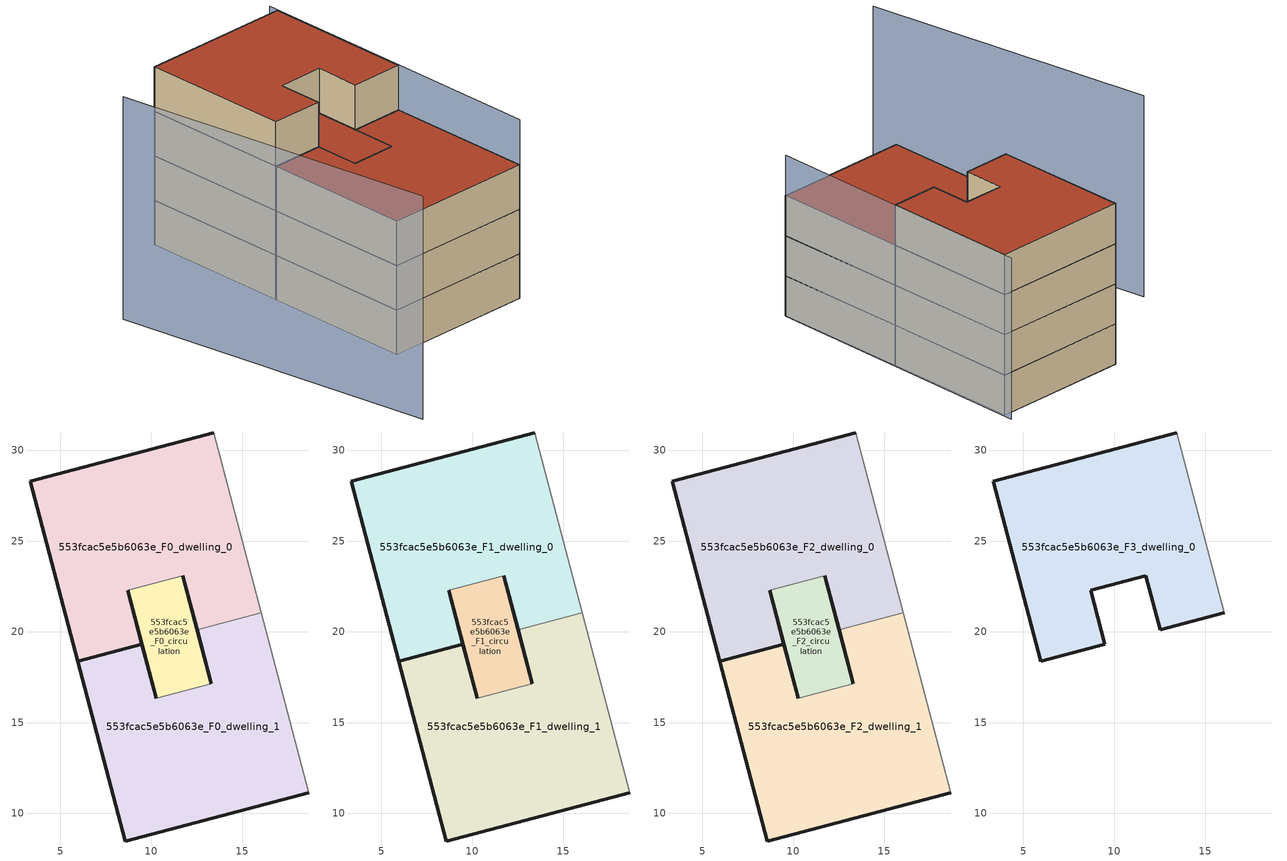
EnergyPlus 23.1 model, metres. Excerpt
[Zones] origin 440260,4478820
553fcac5e5b6063e_F0_dwelling_0
 floor ground (EU_floor_Construction): 16.07,21.05 13.46,30.96 3.34,28.29 5.95,18.39 9.49,19.32 8.71,22.29 11.74,23.09 12.52,20.12 z0
 wall outside (EU_wall_Construction): 12.52,20.12 11.74,23.09 / 8.71,22.29 9.49,19.32 5.95,18.39 3.34,28.29 13.46,30.96 z0:3
 wall adiabatic (EU_wall_Construction): 13.46,30.96 16.07,21.05 z0:3
 wall to 553fcac5e5b6063e_F0_dwelling_1 (EU_wall_Construction): 16.06,21.05 12.52,20.12 z0:3
 wall to 553fcac5e5b6063e_F0_circulation (EU_wall_Construction): 11.74,23.09 8.7,22.29 z0:3
553fcac5e5b6063e_F0_dwelling_1
 floor ground (EU_floor_Construction): 18.67,11.15 16.07,21.05 12.52,20.12 13.31,17.15 10.27,16.35 9.49,19.32 5.95,18.39 8.56,8.48 z0
 wall outside (EU_wall_Construction): 13.31,17.15 12.52,20.12 / 18.67,11.15 8.56,8.48 5.95,18.39 9.49,19.32 10.27,16.35 z0:3
 wall adiabatic (EU_wall_Construction): 16.07,21.05 18.67,11.15 z0:3
 wall to 553fcac5e5b6063e_F0_circulation (EU_wall_Construction): 10.27,16.35 13.31,17.15 z0:3
553fcac5e5b6063e_F0_circulation
 floor ground (EU_floor_Construction): 13.31,17.15 11.74,23.09 8.71,22.29 10.27,16.35 z0
 wall outside (EU_wall_Construction): 11.74,23.09 13.31,17.15 / 10.27,16.35 8.71,22.29 z0:3
553fcac5e5b6063e_F1_dwelling_0
 floor to 553fcac5e5b6063e_F0_dwelling_0 (EU_floor_Construction): 16.06,21.05 13.46,30.96 3.34,28.29 5.95,18.39 9.49,19.32 8.7,22.29 11.74,23.09 12.52,20.12 z3
 wall outside (EU_wall_Construction): 12.52,20.12 11.74,23.09 / 8.71,22.29 9.49,19.32 5.95,18.39 3.34,28.29 13.46,30.96 z3:6
 wall adiabatic (EU_wall_Construction): 13.46,30.96 16.07,21.05 z3:6
 wall to 553fcac5e5b6063e_F1_dwelling_1 (EU_wall_Construction): 16.06,21.05 12.52,20.12 z3:6
 wall to 553fcac5e5b6063e_F1_circulation (EU_wall_Construction): 11.74,23.09 8.7,22.29 z3:6
553fcac5e5b6063e_F1_dwelling_1
 floor to 553fcac5e5b6063e_F0_dwelling_1 (EU_floor_Construction): 18.67,11.15 16.06,21.05 12.52,20.12 13.31,17.15 10.27,16.35 9.49,19.32 5.95,18.39 8.56,8.48 z3
 wall outside (EU_wall_Construction): 13.31,17.15 12.52,20.12 / 18.67,11.15 8.56,8.48 5.95,18.39 9.49,19.32 10.27,16.35 z3:6
 wall adiabatic (EU_wall_Construction): 16.07,21.05 18.67,11.15 z3:6
 wall to 553fcac5e5b6063e_F1_circulation (EU_wall_Construction): 10.27,16.35 13.31,17.15 z3:6
553fcac5e5b6063e_F1_circulation
 floor to 553fcac5e5b6063e_F0_circulation (EU_floor_Construction): 13.31,17.15 11.74,23.09 8.7,22.29 10.27,16.35 z3
 wall outside (EU_wall_Construction): 11.74,23.09 13.31,17.15 / 10.27,16.35 8.71,22.29 z3:6
553fcac5e5b6063e_F2_dwelling_0
 floor to 553fcac5e5b6063e_F1_dwelling_0 (EU_floor_Construction): 16.06,21.05 13.46,30.96 3.34,28.29 5.95,18.39 9.49,19.32 8.7,22.29 11.74,23.09 12.52,20.12 z6
 wall outside (EU_wall_Construction): 12.52,20.12 11.74,23.09 / 8.71,22.29 9.49,19.32 5.95,18.39 3.34,28.29 13.46,30.96 z6:9
 wall adiabatic (EU_wall_Construction): 13.46,30.96 16.07,21.05 z6:9
 wall to 553fcac5e5b6063e_F2_dwelling_1 (EU_wall_Construction): 16.06,21.05 12.52,20.12 z6:9
 wall to 553fcac5e5b6063e_F2_circulation (EU_wall_Construction): 11.74,23.09 8.7,22.29 z6:9
553fcac5e5b6063e_F2_dwelling_1
 floor to 553fcac5e5b6063e_F1_dwelling_1 (EU_floor_Construction): 18.67,11.15 16.06,21.05 12.52,20.12 13.31,17.15 10.27,16.35 9.49,19.32 5.95,18.39 8.56,8.48 z6
 wall outside (EU_wall_Construction): 13.31,17.15 12.52,20.12 / 18.67,11.15 8.56,8.48 5.95,18.39 9.49,19.32 10.27,16.35 z6:9
 wall adiabatic (EU_wall_Construction): 16.07,21.05 18.67,11.15 z6:9
 wall to 553fcac5e5b6063e_F2_circulation (EU_wall_Construction): 10.27,16.35 13.31,17.15 z6:9
 roof outside (EU_roof_Construction): 16.07,21.05 18.67,11.15 8.56,8.48 5.95,18.39 9.49,19.32 10.27,16.35 13.31,17.15 12.52,20.12 z9
553fcac5e5b6063e_F2_circulation
 floor to 553fcac5e5b6063e_F1_circulation (EU_floor_Construction): 13.31,17.15 11.74,23.09 8.7,22.29 10.27,16.35 z6
 wall outside (EU_wall_Construction): 11.74,23.09 13.31,17.15 / 10.27,16.35 8.71,22.29 z6:9
 roof outside (EU_roof_Construction): 11.74,23.09 13.31,17.15 10.27,16.35 8.71,22.29 z9
553fcac5e5b6063e_F3_dwelling_0
 floor to 553fcac5e5b6063e_F2_dwelling_0 (EU_floor_Construction): 16.06,21.05 13.46,30.96 3.34,28.29 5.95,18.39 9.49,19.32 8.7,22.29 11.74,23.09 12.52,20.12 z9
 wall outside (EU_wall_Construction): 16.07,21.05 12.52,20.12 11.74,23.09 8.71,22.29 9.49,19.32 5.95,18.39 3.34,28.29 13.46,30.96 z9:12
 wall adiabatic (EU_wall_Construction): 13.46,30.96 16.07,21.05 z9:12
 roof outside (EU_roof_Construction): 13.46,30.96 16.07,21.05 12.52,20.12 11.74,23.09 8.71,22.29 9.49,19.32 5.95,18.39 3.34,28.29 z12
shading: -3.22,20.82 5.64,0.47 z0:15; 18.69,11.19 13.35,31.64 z0:12
[Building]
EU S2 Campaign: North Axis=0; Terrain=City; Solar Distribution=FullExterior
[Site:Location]
Madrid: Latitude=40.5; Longitude=-3.5; Time Zone=1; Elevation=609
[SizingPeriod:WeatherFileDays]
AnnualSizingPeriod: Begin Month=1; Begin Day of Month=1; End Month=12; End Day of Month=31; Day of Week for Start Day=Monday; Use Weather File Daylight Saving Period=No; Use Weather File Rain and Snow Indicators=No
[MATERIAL]
EU_InternalMass_Material: Roughness=MediumRough; Thickness=0.1; Conductivity=1; Density=1800; Specific Heat=900; Thermal Absorptance=0.9; Solar Absorptance=0.7; Visible Absorptance=0.7
[MATERIAL:NOMASS] Roughness=MediumRough; Thermal Absorptance=0.9; Solar Absorptance=0.7; Visible Absorptance=0.7
Name | Thermal Resistance
EU_wall_NoMass | 0.459673
EU_roof_NoMass | 0.495815
EU_floor_NoMass | 0.788942
[CONSTRUCTION]
EU_wall_Construction: EU_wall_NoMass
EU_roof_Construction: EU_roof_NoMass
EU_floor_Construction: EU_floor_NoMass
EU_InternalMass_Construction: EU_InternalMass_Material
[ZONE] Type=1; Multiplier=1; Ceiling Height=autocalculate; Floor Area=autocalculate; Part of Total Floor Area=Yes
Name | Volume
553fcac5e5b6063e_F0_dwelling_0; 553fcac5e5b6063e_F1_dwelling_0; 553fcac5e5b6063e_F2_dwelling_0; 553fcac5e5b6063e_F3_dwelling_0 | 292.605
553fcac5e5b6063e_F0_dwelling_1; 553fcac5e5b6063e_F1_dwelling_1; 553fcac5e5b6063e_F2_dwelling_1 | 292.604
553fcac5e5b6063e_F0_circulation; 553fcac5e5b6063e_F1_circulation; 553fcac5e5b6063e_F2_circulation | 57.8771
[INTERNALMASS] Construction=EU_InternalMass_Construction
Name | Zone or ZoneList | Surface Area
553fcac5e5b6063e_F0_dwelling_0_EU_InternalMass | 553fcac5e5b6063e_F0_dwelling_0 | 97.5411
553fcac5e5b6063e_F0_dwelling_1_EU_InternalMass | 553fcac5e5b6063e_F0_dwelling_1 | 97.5411
553fcac5e5b6063e_F1_dwelling_0_EU_InternalMass | 553fcac5e5b6063e_F1_dwelling_0 | 97.5411
553fcac5e5b6063e_F1_dwelling_1_EU_InternalMass | 553fcac5e5b6063e_F1_dwelling_1 | 97.5411
553fcac5e5b6063e_F2_dwelling_0_EU_InternalMass | 553fcac5e5b6063e_F2_dwelling_0 | 97.5411
553fcac5e5b6063e_F2_dwelling_1_EU_InternalMass | 553fcac5e5b6063e_F2_dwelling_1 | 97.5411
553fcac5e5b6063e_F3_dwelling_0_EU_InternalMass | 553fcac5e5b6063e_F3_dwelling_0 | 214.44
[OTHEREQUIPMENT] Fuel Type=Electricity; Design Level Calculation Method=Watts/Area; Power per Zone Floor Area=1; Fraction Latent=0; Fraction Radiant=0; Fraction Lost=0; Carbon Dioxide Generation Rate=0; EndUse Subcategory=EU_Step8_InternalGains
Name | Zone or ZoneList or Space or SpaceList | Schedule
EU_Step8_InternalGain_553fcac5e5b6063e_F0_dwelling_0_f000 | 553fcac5e5b6063e_F0_dwelling_0 | EU_Step8_GainSchedule_553fcac5e5b6063e_F0_dwelling_0_f000
EU_Step8_InternalGain_553fcac5e5b6063e_F0_dwelling_1_f000 | 553fcac5e5b6063e_F0_dwelling_1 | EU_Step8_GainSchedule_553fcac5e5b6063e_F0_dwelling_1_f000
EU_Step8_InternalGain_553fcac5e5b6063e_F1_dwelling_0_f000 | 553fcac5e5b6063e_F1_dwelling_0 | EU_Step8_GainSchedule_553fcac5e5b6063e_F1_dwelling_0_f000
EU_Step8_InternalGain_553fcac5e5b6063e_F1_dwelling_1_f000 | 553fcac5e5b6063e_F1_dwelling_1 | EU_Step8_GainSchedule_553fcac5e5b6063e_F1_dwelling_1_f000
EU_Step8_InternalGain_553fcac5e5b6063e_F2_dwelling_0_f000 | 553fcac5e5b6063e_F2_dwelling_0 | EU_Step8_GainSchedule_553fcac5e5b6063e_F2_dwelling_0_f000
EU_Step8_InternalGain_553fcac5e5b6063e_F2_dwelling_1_f000 | 553fcac5e5b6063e_F2_dwelling_1 | EU_Step8_GainSchedule_553fcac5e5b6063e_F2_dwelling_1_f000
EU_Step8_InternalGain_553fcac5e5b6063e_F3_dwelling_0_f000 | 553fcac5e5b6063e_F3_dwelling_0 | EU_Step8_GainSchedule_553fcac5e5b6063e_F3_dwelling_0_f000
[ZONEINFILTRATION:DESIGNFLOWRATE] Schedule=EU_AlwaysOn; Design Flow Rate Calculation Method=Flow/Area; Flow Rate per Floor Area=0.0005; Constant Term Coefficient=1; Temperature Term Coefficient=0; Velocity Term Coefficient=0; Velocity Squared Term Coefficient=0
Name | Zone or ZoneList or Space or SpaceList
EU_Circulation_Infiltration_553fcac5e5b6063e_F0_circulation | 553fcac5e5b6063e_F0_circulation
EU_Circulation_Infiltration_553fcac5e5b6063e_F1_circulation | 553fcac5e5b6063e_F1_circulation
EU_Circulation_Infiltration_553fcac5e5b6063e_F2_circulation | 553fcac5e5b6063e_F2_circulation
[ZONEVENTILATION:DESIGNFLOWRATE] Schedule=EU_AlwaysOn; Design Flow Rate Calculation Method=AirChanges/Hour; Air Changes per Hour=0.719161; Ventilation Type=Natural; Fan Pressure Rise=0; Fan Total Efficiency=1; Constant Term Coefficient=1; Temperature Term Coefficient=0; Velocity Term Coefficient=0; Velocity Squared Term Coefficient=0; Minimum Indoor Temperature=-100; Maximum Indoor Temperature=100; Delta Temperature=-100; Minimum Outdoor Temperature=-100; Maximum Outdoor Temperature=100; Maximum Wind Speed=40
Name | Zone or ZoneList or Space or SpaceList
EU_ConstantAir_553fcac5e5b6063e_F0_dwelling_0 | 553fcac5e5b6063e_F0_dwelling_0
EU_ConstantAir_553fcac5e5b6063e_F0_dwelling_1 | 553fcac5e5b6063e_F0_dwelling_1
EU_ConstantAir_553fcac5e5b6063e_F1_dwelling_0 | 553fcac5e5b6063e_F1_dwelling_0
EU_ConstantAir_553fcac5e5b6063e_F1_dwelling_1 | 553fcac5e5b6063e_F1_dwelling_1
EU_ConstantAir_553fcac5e5b6063e_F2_dwelling_0 | 553fcac5e5b6063e_F2_dwelling_0
EU_ConstantAir_553fcac5e5b6063e_F2_dwelling_1 | 553fcac5e5b6063e_F2_dwelling_1
EU_ConstantAir_553fcac5e5b6063e_F3_dwelling_0 | 553fcac5e5b6063e_F3_dwelling_0
[HVACTEMPLATE:THERMOSTAT] Constant Heating Setpoint=20; Constant Cooling Setpoint=50
EU_HeatOnly_553fcac5e5b6063e_F0_dwelling_0; EU_HeatOnly_553fcac5e5b6063e_F0_dwelling_1; EU_HeatOnly_553fcac5e5b6063e_F1_dwelling_0; EU_HeatOnly_553fcac5e5b6063e_F1_dwelling_1; EU_HeatOnly_553fcac5e5b6063e_F2_dwelling_0; EU_HeatOnly_553fcac5e5b6063e_F2_dwelling_1; EU_HeatOnly_553fcac5e5b6063e_F3_dwelling_0
[HVACTEMPLATE:ZONE:IDEALLOADSAIRSYSTEM] System Availability Schedule=EU_AlwaysOn; Maximum Heating Supply Air Temperature=50; Minimum Cooling Supply Air Temperature=13; Maximum Heating Supply Air Humidity Ratio=0.0156; Minimum Cooling Supply Air Humidity Ratio=0.0077; Heating Limit=NoLimit; Cooling Limit=NoLimit; Heating Availability Schedule=EU_AlwaysOn; Cooling Availability Schedule=EU_CoolingOff; Dehumidification Control Type=ConstantSensibleHeatRatio; Cooling Sensible Heat Ratio=0.7; Dehumidification Setpoint=60; Humidification Control Type=None; Humidification Setpoint=30; Outdoor Air Method=None; Outdoor Air Flow Rate per Person=0.00944; Outdoor Air Flow Rate per Zone Floor Area=0; Outdoor Air Flow Rate per Zone=0; Demand Controlled Ventilation Type=None; Outdoor Air Economizer Type=NoEconomizer; Heat Recovery Type=None; Sensible Heat Recovery Effectiveness=0.7; Latent Heat Recovery Effectiveness=0.65
Name | Template Thermostat
553fcac5e5b6063e_F0_dwelling_0 | EU_HeatOnly_553fcac5e5b6063e_F0_dwelling_0
553fcac5e5b6063e_F0_dwelling_1 | EU_HeatOnly_553fcac5e5b6063e_F0_dwelling_1
553fcac5e5b6063e_F1_dwelling_0 | EU_HeatOnly_553fcac5e5b6063e_F1_dwelling_0
553fcac5e5b6063e_F1_dwelling_1 | EU_HeatOnly_553fcac5e5b6063e_F1_dwelling_1
553fcac5e5b6063e_F2_dwelling_0 | EU_HeatOnly_553fcac5e5b6063e_F2_dwelling_0
553fcac5e5b6063e_F2_dwelling_1 | EU_HeatOnly_553fcac5e5b6063e_F2_dwelling_1
553fcac5e5b6063e_F3_dwelling_0 | EU_HeatOnly_553fcac5e5b6063e_F3_dwelling_0
[SIZING:ZONE] Zone Cooling Design Supply Air Temperature Input Method=SupplyAirTemperature; Zone Cooling Design Supply Air Temperature=13; Zone Heating Design Supply Air Temperature Input Method=SupplyAirTemperature; Zone Heating Design Supply Air Temperature=50; Zone Cooling Design Supply Air Humidity Ratio=0.008; Zone Heating Design Supply Air Humidity Ratio=0.008; Cooling Design Air Flow Method=DesignDay; Cooling Design Air Flow Rate=0; Cooling Minimum Air Flow per Zone Floor Area=0.000762; Cooling Minimum Air Flow=0; Cooling Minimum Air Flow Fraction=0.2; Heating Design Air Flow Method=DesignDay; Heating Design Air Flow Rate=0; Heating Maximum Air Flow per Zone Floor Area=0.002032; Heating Maximum Air Flow=0.141576; Heating Maximum Air Flow Fraction=0.3; Account for Dedicated Outdoor Air System=No; Dedicated Outdoor Air System Control Strategy=NeutralSupplyAir; Dedicated Outdoor Air Low Setpoint Temperature for Design=autosize; Dedicated Outdoor Air High Setpoint Temperature for Design=autosize; Zone Load Sizing Method=Sensible Load Only No Latent Load; Zone Latent Cooling Design Supply Air Humidity Ratio Input Method=HumidityRatioDifference; Zone Cooling Design Supply Air Humidity Ratio Difference=0.005; Zone Latent Heating Design Supply Air Humidity Ratio Input Method=HumidityRatioDifference; Zone Humidification Design Supply Air Humidity Ratio Difference=0.005
553fcac5e5b6063e_F0_dwelling_0; 553fcac5e5b6063e_F0_dwelling_1; 553fcac5e5b6063e_F1_dwelling_0; 553fcac5e5b6063e_F1_dwelling_1; 553fcac5e5b6063e_F2_dwelling_0; 553fcac5e5b6063e_F2_dwelling_1; 553fcac5e5b6063e_F3_dwelling_0
[SCHEDULE:CONSTANT]
Name | Hourly Value
EU_AlwaysOn | 1
EU_CoolingOff | 0
[SCHEDULE:FILE] Column Number=1; Rows to Skip at Top=0; Number of Hours of Data=8760; Column Separator=Comma; Interpolate to Timestep=No; Minutes per Item=60; Adjust Schedule for Daylight Savings=Yes
Name | File
EU_Step8_GainSchedule_553fcac5e5b6063e_F0_dwelling_0_f000 | ../../schedules/553fcac5e5b6063e/553fcac5e5b6063e_F0_dwelling_0_f000_gain.csv
EU_Step8_GainSchedule_553fcac5e5b6063e_F0_dwelling_1_f000 | ../../schedules/553fcac5e5b6063e/553fcac5e5b6063e_F0_dwelling_1_f000_gain.csv
EU_Step8_GainSchedule_553fcac5e5b6063e_F1_dwelling_0_f000 | ../../schedules/553fcac5e5b6063e/553fcac5e5b6063e_F1_dwelling_0_f000_gain.csv
EU_Step8_GainSchedule_553fcac5e5b6063e_F1_dwelling_1_f000 | ../../schedules/553fcac5e5b6063e/553fcac5e5b6063e_F1_dwelling_1_f000_gain.csv
EU_Step8_GainSchedule_553fcac5e5b6063e_F2_dwelling_0_f000 | ../../schedules/553fcac5e5b6063e/553fcac5e5b6063e_F2_dwelling_0_f000_gain.csv
EU_Step8_GainSchedule_553fcac5e5b6063e_F2_dwelling_1_f000 | ../../schedules/553fcac5e5b6063e/553fcac5e5b6063e_F2_dwelling_1_f000_gain.csv
EU_Step8_GainSchedule_553fcac5e5b6063e_F3_dwelling_0_f000 | ../../schedules/553fcac5e5b6063e/553fcac5e5b6063e_F3_dwelling_0_f000_gain.csv
